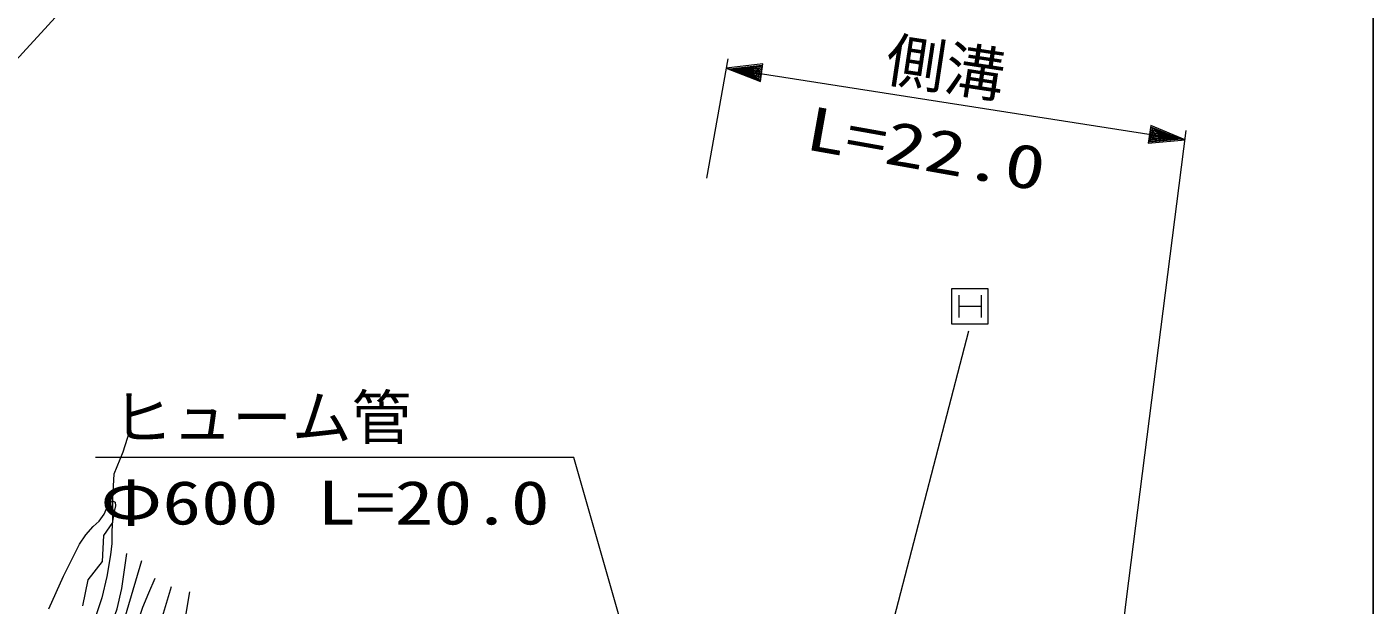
# Model space of a CAD drawing. Units: millimetres, scale not verified. Extents: x -625 to 645140, y -85230 to 274770.
# Drawn here: x 487793 to 544140, y 189765 to 213969 of the extents above; entities that cross this region are included whole.
import ezdxf
from ezdxf.enums import TextEntityAlignment as Align

# ---------------------------------------------------------------- set-up
doc = ezdxf.new("R2010")
doc.units = ezdxf.units.MM
doc.header["$LTSCALE"] = 1000
for name, color, linetype, lineweight in [('M-TTL-BAND', 7, 'Continuous', 25), ('S-BGD', 7, 'Continuous', 13), ('S-BGD-HTXT', 6, 'Continuous', 13)]:
    doc.layers.add(name, color=color, linetype=linetype, lineweight=lineweight)
doc.styles.add('ＭＳ ゴシック', font='')
doc.styles.get('ＭＳ ゴシック').set_extended_font_data('MS Gothic')

msp = doc.modelspace()

# ---------------------------------------------------------------- linework, layer by layer
at = {"layer": 'M-TTL-BAND'}
msp.add_line((544140, -85230), (544140, 264770), dxfattribs=at)
at = {"layer": 'S-BGD'}
for p, q in [((526794, 202740), (526794, 201803)), ((527732, 202740), (527732, 201803)), ((526794, 202272), (527732, 202272)), ((519909, 173113), (527223, 201242)), ((492086, 197040), (491813, 196167)), ((491813, 196167), (491431, 195239)), ((510682, 195944), (490662, 195944)), ((519493, 165108), (510682, 195944)), ((491431, 195239), (491376, 194257)), ((491376, 194257), (491376, 193221)), ((491376, 193221), (490995, 192675)), ((490995, 192675), (490940, 191584)), ((490940, 191584), (490340, 190821)), ((490340, 190821), (490122, 189730))]:
    msp.add_line(p, q, dxfattribs=at)
msp.add_lwpolyline([(526513, 201522), (526513, 203022), (528013, 203022), (528013, 201522)], close=True, dxfattribs=at)
for points in [[(488705, 189605), (489325, 190978), (489997, 192320), (490257, 192707), (490561, 193053), (490812, 193284), (491029, 193568), (491146, 193859), (491300, 194086), (491405, 194110), (491493, 194072), (491506, 193915), (491450, 193688), (491361, 193188), (491343, 192767), (491346, 192348), (491285, 191863), (491137, 190965), (490929, 190073), (490593, 189061)], [(489091, 179051), (489148, 180522), (489266, 181985), (489408, 182962), (489611, 183940), (489900, 185013), (490248, 186072), (490937, 187829), (491567, 189601), (491759, 190455), (491894, 191336), (491931, 191625), (491969, 191924)], [(492591, 191613), (491615, 188314), (490700, 185008), (490655, 184755), (490614, 184500)], [(491494, 178054), (491662, 180297), (491771, 182551), (491812, 184416), (491914, 186291), (492025, 187235), (492197, 188169), (492394, 188932), (492649, 189675), (492898, 190283), (493162, 190886)], [(493836, 190523), (493452, 189269), (493128, 188004), (492978, 187172), (492885, 186320), (492841, 185262), (492857, 184201), (492992, 181946), (493065, 179695), (493042, 178568), (492998, 177430)], [(494075, 176983), (494037, 179897), (493939, 182824), (493905, 184152), (493931, 185487), (494031, 186660), (494193, 187839), (494400, 189083), (494615, 190316)]]:
    msp.add_lwpolyline(points, dxfattribs=at)
at = {"layer": 'S-BGD-HTXT'}
for p, q in [((496585, 222649), (466947, 190386)), ((517127, 212630), (516235, 207633)), ((517057, 212237), (536269, 209241)), ((533824, 190007), (536318, 209630)), ((530187, 161394), (533824, 190007))]:
    msp.add_line(p, q, dxfattribs=at)
for points in [[(517057, 212237), (518499, 211678), (518592, 212422)], [(517362, 212199), (518485, 212322), (518420, 211801)], [(517511, 212180), (518422, 212273), (518371, 211864)], [(517664, 212161), (518360, 212225), (518322, 211927)], [(517813, 212142), (518297, 212176), (518273, 211990)], [(536269, 209241), (534842, 209837), (534729, 209096)], [(535965, 209287), (534839, 209193), (534918, 209712)], [(535816, 209310), (534903, 209240), (534965, 209648)], [(535664, 209333), (534967, 209287), (535012, 209584)], [(535516, 209356), (535031, 209334), (535059, 209520)]]:
    msp.add_lwpolyline(points, close=True, dxfattribs=at)
for points in [[(517210, 212218), (518548, 212371), (518469, 211738), (517214, 212217)], [(518229, 212090), (517965, 212123), (518234, 212127), (518225, 212053), (517965, 212123)], [(536117, 209264), (534775, 209146), (534871, 209776), (536113, 209265)], [(535101, 209419), (535364, 209379), (535095, 209382), (535106, 209456), (535364, 209379)]]:
    msp.add_lwpolyline(points, dxfattribs=at)

# ---------------------------------------------------------------- texts
at = {"layer": 'S-BGD', "style": 'ＭＳ ゴシック'}
msp.add_text('ヒューム管', height=1833, dxfattribs=at).set_placement((491384, 196154), align=Align.BOTTOM_LEFT)
at = {"layer": 'S-BGD', "style": 'ＭＳ ゴシック', "width": 1.3}
msp.add_text('Φ600 L=20.0', height=1833, dxfattribs=at).set_placement((490859, 192587), align=Align.BOTTOM_LEFT)
at = {"layer": 'S-BGD-HTXT', "style": 'ＭＳ ゴシック'}
msp.add_text('側溝', height=1833, rotation=351.4, dxfattribs=at).set_placement((523556, 211195), align=Align.BOTTOM_LEFT)
at = {"layer": 'S-BGD-HTXT', "style": 'ＭＳ ゴシック', "width": 1.35}
msp.add_text('L=22.0', height=1833, rotation=349.9, dxfattribs=at).set_placement((520205, 208317), align=Align.BOTTOM_LEFT)

doc.saveas('drawing.dxf')
